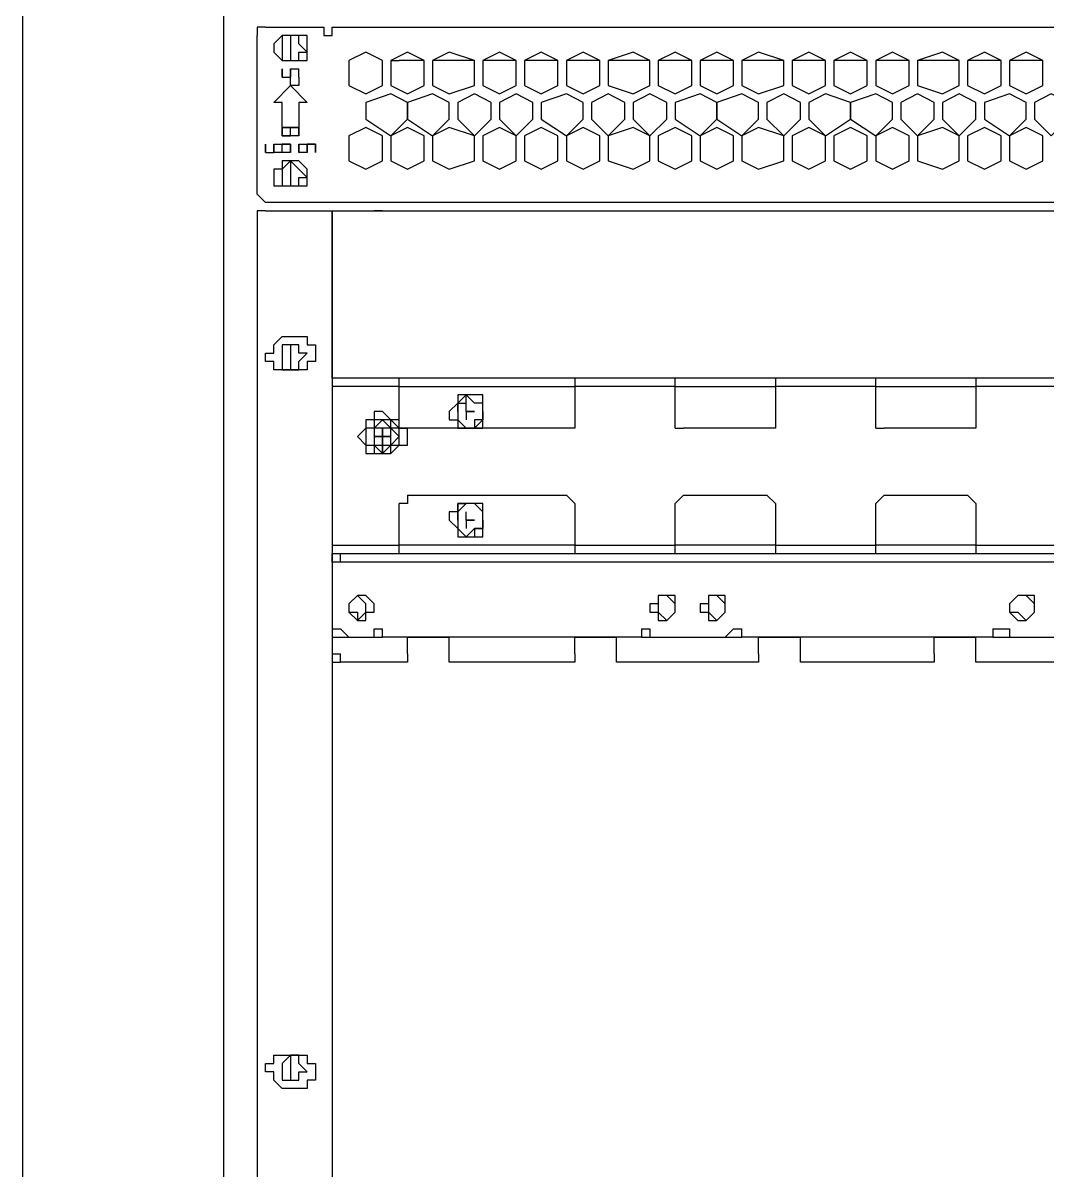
# Model space of a CAD drawing. Header units: millimetres. Extents: x 929 to 1725, y 58 to 532.
# Drawn here: x 1441.95 to 1456.29, y 122.17 to 138.23 of the extents above; entities that cross this region are included whole.
import ezdxf

# ---------------------------------------------------------------- set-up
doc = ezdxf.new("R2010")
doc.units = ezdxf.units.MM
doc.header["$MEASUREMENT"] = 0
doc.layers.add('TT-WIRE-EQPM', color=6, linetype='CONTINUOUS')

msp = doc.modelspace()

# ---------------------------------------------------------------- linework, layer by layer
at = {"layer": 'TT-WIRE-EQPM', "linetype": 'Continuous'}
for points in [[(1441.95205, 81.99353), (1441.95205, 192.01265)], [(1444.76104, 189.43773), (1444.76104, 84.56845)], [(1445.34625, 138.1735), (1445.22921, 138.1735), (1445.22921, 138.05646)], [(1445.34625, 138.1735), (1446.16554, 138.1735)], [(1446.16554, 138.1735), (1446.16554, 138.05646), (1446.28258, 138.05646)], [(1446.28258, 138.05646), (1446.28258, 138.1735)], [(1446.28258, 138.05646), (1446.28258, 138.1735)], [(1446.28258, 138.05646), (1446.28258, 138.1735)], [(1446.28258, 138.1735), (1471.32949, 138.1735)], [(1445.22921, 135.83267), (1445.22921, 138.05646)], [(1445.69738, 138.05646), (1445.58034, 138.05646), (1445.58034, 138.05646), (1445.46329, 137.93942), (1445.46329, 137.82238), (1445.46329, 137.82238), (1445.58034, 137.70534), (1445.58034, 137.70534), (1445.69738, 137.70534)], [(1445.93146, 137.82238), (1445.81442, 137.93942), (1445.81442, 137.93942), (1445.81442, 138.05646), (1445.58034, 138.05646), (1445.58034, 137.93942), (1445.58034, 137.93942), (1445.58034, 137.82238), (1445.58034, 137.82238), (1445.58034, 137.70534), (1445.81442, 137.70534), (1445.81442, 137.70534), (1445.81442, 137.82238), (1445.93146, 137.82238)], [(1445.69738, 138.05646), (1445.69738, 137.70534)], [(1445.81442, 138.05646), (1445.69738, 138.05646)], [(1445.81442, 137.70534), (1445.81442, 137.70534), (1445.93146, 137.70534), (1445.93146, 137.82238), (1445.93146, 137.93942), (1445.93146, 138.05646), (1445.81442, 138.05646), (1445.81442, 138.05646)], [(1445.69738, 137.70534), (1445.81442, 137.70534)], [(1446.98483, 137.70534), (1446.75075, 137.82238), (1446.51667, 137.70534), (1446.51667, 137.35421), (1446.75075, 137.23717), (1446.98483, 137.35421), (1446.98483, 137.70534)], [(1447.57004, 137.70534), (1447.33596, 137.82238), (1447.10188, 137.70534), (1447.10188, 137.35421), (1447.33596, 137.23717), (1447.57004, 137.35421), (1447.57004, 137.70534)], [(1447.10188, 137.70534), (1447.21892, 137.70534)], [(1447.57004, 137.70534), (1447.21892, 137.70534)], [(1448.27229, 137.70534), (1447.92117, 137.82238), (1447.68708, 137.70534), (1447.68708, 137.35421), (1447.92117, 137.23717), (1448.27229, 137.35421), (1448.27229, 137.70534)], [(1448.27229, 137.70534), (1447.68708, 137.70534)], [(1448.8575, 137.70534), (1448.62342, 137.82238), (1448.38933, 137.70534), (1448.38933, 137.35421), (1448.62342, 137.23717), (1448.8575, 137.35421), (1448.8575, 137.70534)], [(1448.8575, 137.70534), (1448.38933, 137.70534)], [(1449.44271, 137.70534), (1449.20863, 137.82238), (1448.97454, 137.70534), (1448.97454, 137.35421), (1449.20863, 137.23717), (1449.44271, 137.35421), (1449.44271, 137.70534)], [(1449.44271, 137.70534), (1448.97454, 137.70534)], [(1450.02792, 137.70534), (1449.79383, 137.82238), (1449.55975, 137.70534), (1449.55975, 137.35421), (1449.79383, 137.23717), (1450.02792, 137.35421), (1450.02792, 137.70534)], [(1450.02792, 137.70534), (1449.55975, 137.70534)], [(1450.73017, 137.70534), (1450.49608, 137.82238), (1450.14496, 137.70534), (1450.14496, 137.35421), (1450.49608, 137.23717), (1450.73017, 137.35421), (1450.73017, 137.70534)], [(1450.73017, 137.70534), (1450.14496, 137.70534)], [(1451.31537, 137.70534), (1451.08129, 137.82238), (1450.84721, 137.70534), (1450.84721, 137.35421), (1451.08129, 137.23717), (1451.31537, 137.35421), (1451.31537, 137.70534)], [(1451.31537, 137.70534), (1450.84721, 137.70534)], [(1451.90058, 137.70534), (1451.6665, 137.82238), (1451.43242, 137.70534), (1451.43242, 137.35421), (1451.6665, 137.23717), (1451.90058, 137.35421), (1451.90058, 137.70534)], [(1451.90058, 137.70534), (1451.43242, 137.70534)], [(1452.60283, 137.70534), (1452.25171, 137.82238), (1452.01762, 137.70534), (1452.01762, 137.35421), (1452.25171, 137.23717), (1452.60283, 137.35421), (1452.60283, 137.70534)], [(1452.60283, 137.70534), (1452.01762, 137.70534)], [(1453.18804, 137.70534), (1452.95396, 137.82238), (1452.71987, 137.70534), (1452.71987, 137.35421), (1452.95396, 137.23717), (1453.18804, 137.35421), (1453.18804, 137.70534)], [(1453.18804, 137.70534), (1452.71987, 137.70534)], [(1453.77325, 137.70534), (1453.53916, 137.82238), (1453.30508, 137.70534), (1453.30508, 137.35421), (1453.53916, 137.23717), (1453.77325, 137.35421), (1453.77325, 137.70534)], [(1453.77325, 137.70534), (1453.30508, 137.70534)], [(1454.35846, 137.70534), (1454.12437, 137.82238), (1453.89029, 137.70534), (1453.89029, 137.35421), (1454.12437, 137.23717), (1454.35846, 137.35421), (1454.35846, 137.70534)], [(1454.35846, 137.70534), (1453.89029, 137.70534)], [(1455.06071, 137.70534), (1454.82662, 137.82238), (1454.4755, 137.70534), (1454.4755, 137.35421), (1454.82662, 137.23717), (1455.06071, 137.35421), (1455.06071, 137.70534)], [(1455.06071, 137.70534), (1454.4755, 137.70534)], [(1455.64591, 137.70534), (1455.41183, 137.82238), (1455.17775, 137.70534), (1455.17775, 137.35421), (1455.41183, 137.23717), (1455.64591, 137.35421), (1455.64591, 137.70534)], [(1455.64591, 137.70534), (1455.17775, 137.70534)], [(1456.23112, 137.70534), (1455.99704, 137.82238), (1455.76296, 137.70534), (1455.76296, 137.35421), (1455.99704, 137.23717), (1456.23112, 137.35421), (1456.23112, 137.70534)], [(1456.23112, 137.70534), (1455.76296, 137.70534)], [(1445.58034, 137.47125), (1445.58034, 137.5883)], [(1445.58034, 137.5883), (1445.58034, 137.47125)], [(1445.69738, 137.47125), (1445.69738, 137.5883), (1445.69738, 137.5883), (1445.69738, 137.47125)], [(1445.69738, 137.5883), (1445.81442, 137.5883)], [(1445.69738, 137.35421), (1445.69738, 137.5883)], [(1445.81442, 137.47125), (1445.81442, 137.5883)], [(1445.46329, 137.12013), (1445.69738, 137.35421), (1445.93146, 137.12013), (1445.81442, 137.12013), (1445.81442, 136.769)], [(1445.58034, 137.47125), (1445.69738, 137.47125)], [(1445.58034, 137.47125), (1445.69738, 137.47125)], [(1445.81442, 137.47125), (1445.81442, 137.47125), (1445.81442, 137.47125), (1445.81442, 137.35421), (1445.69738, 137.35421)], [(1447.33596, 137.12013), (1447.10188, 137.23717), (1446.75075, 137.12013), (1446.75075, 136.88605), (1447.10188, 136.65196), (1447.33596, 136.88605), (1447.33596, 137.12013)], [(1447.92117, 137.12013), (1447.68708, 137.23717), (1447.33596, 137.12013), (1447.33596, 136.88605), (1447.68708, 136.65196), (1447.92117, 136.88605), (1447.92117, 137.12013)], [(1448.50638, 137.12013), (1448.27229, 137.23717), (1448.03821, 137.12013), (1448.03821, 136.88605), (1448.27229, 136.65196), (1448.50638, 136.88605), (1448.50638, 137.12013)], [(1449.09158, 137.12013), (1448.8575, 137.23717), (1448.62342, 137.12013), (1448.62342, 136.88605), (1448.8575, 136.65196), (1449.09158, 136.88605), (1449.09158, 137.12013)], [(1449.79383, 137.12013), (1449.55975, 137.23717), (1449.20863, 137.12013), (1449.20863, 136.88605), (1449.55975, 136.65196), (1449.79383, 136.88605), (1449.79383, 137.12013)], [(1450.37904, 137.12013), (1450.14496, 137.23717), (1449.91087, 137.12013), (1449.91087, 136.88605), (1450.14496, 136.65196), (1450.37904, 136.88605), (1450.37904, 137.12013)], [(1450.96425, 137.12013), (1450.73017, 137.23717), (1450.49608, 137.12013), (1450.49608, 136.88605), (1450.73017, 136.65196), (1450.96425, 136.88605), (1450.96425, 137.12013)], [(1451.6665, 137.12013), (1451.43242, 137.23717), (1451.08129, 137.12013), (1451.08129, 136.88605), (1451.43242, 136.65196), (1451.6665, 136.88605), (1451.6665, 137.12013)], [(1452.25171, 137.12013), (1452.01762, 137.23717), (1451.6665, 137.12013), (1451.6665, 136.88605), (1452.01762, 136.65196), (1452.25171, 136.88605), (1452.25171, 137.12013)], [(1452.83691, 137.12013), (1452.60283, 137.23717), (1452.36875, 137.12013), (1452.36875, 136.88605), (1452.60283, 136.65196), (1452.83691, 136.88605), (1452.83691, 137.12013)], [(1453.53916, 137.12013), (1453.18804, 137.23717), (1452.95396, 137.12013), (1452.95396, 136.88605), (1453.18804, 136.65196), (1453.53916, 136.88605), (1453.53916, 137.12013)], [(1454.12437, 137.12013), (1453.89029, 137.23717), (1453.53916, 137.12013), (1453.53916, 136.88605), (1453.89029, 136.65196), (1454.12437, 136.88605), (1454.12437, 137.12013)], [(1454.70958, 137.12013), (1454.4755, 137.23717), (1454.24141, 137.12013), (1454.24141, 136.88605), (1454.4755, 136.65196), (1454.70958, 136.88605), (1454.70958, 137.12013)], [(1455.29479, 137.12013), (1455.06071, 137.23717), (1454.82662, 137.12013), (1454.82662, 136.88605), (1455.06071, 136.65196), (1455.29479, 136.88605), (1455.29479, 137.12013)], [(1455.99704, 137.12013), (1455.76296, 137.23717), (1455.41183, 137.12013), (1455.41183, 136.88605), (1455.76296, 136.65196), (1455.99704, 136.88605), (1455.99704, 137.12013)], [(1456.58225, 137.12013), (1456.34816, 137.23717), (1456.11408, 137.12013), (1456.11408, 136.88605), (1456.34816, 136.65196), (1456.58225, 136.88605), (1456.58225, 137.12013)], [(1445.58034, 136.769), (1445.58034, 137.12013), (1445.46329, 137.12013)], [(1445.81442, 136.769), (1445.58034, 136.769)], [(1445.58034, 136.65196), (1445.58034, 136.769), (1445.58034, 136.65196), (1445.58034, 136.769), (1445.58034, 136.769), (1445.58034, 136.65196), (1445.58034, 136.65196)], [(1445.58034, 136.769), (1445.69738, 136.769), (1445.58034, 136.769), (1445.58034, 136.65196)], [(1445.58034, 136.65196), (1445.58034, 136.769)], [(1445.69738, 136.769), (1445.81442, 136.769), (1445.81442, 136.769), (1445.81442, 136.65196)], [(1445.69738, 136.65196), (1445.69738, 136.769)], [(1445.81442, 136.65196), (1445.81442, 136.769), (1445.81442, 136.769), (1445.81442, 136.65196)], [(1445.81442, 136.65196), (1445.81442, 136.769)], [(1445.81442, 136.65196), (1445.81442, 136.769)], [(1446.75075, 136.1838), (1446.98483, 136.30084), (1446.98483, 136.65196), (1446.75075, 136.769), (1446.51667, 136.65196), (1446.51667, 136.30084), (1446.75075, 136.1838)], [(1447.33596, 136.1838), (1447.57004, 136.30084), (1447.57004, 136.65196), (1447.33596, 136.769), (1447.10188, 136.65196), (1447.10188, 136.30084), (1447.33596, 136.1838)], [(1447.92117, 136.1838), (1448.27229, 136.30084), (1448.27229, 136.65196), (1447.92117, 136.769), (1447.68708, 136.65196), (1447.68708, 136.30084), (1447.92117, 136.1838)], [(1448.62342, 136.1838), (1448.8575, 136.30084), (1448.8575, 136.65196), (1448.62342, 136.769), (1448.38933, 136.65196), (1448.38933, 136.30084), (1448.62342, 136.1838)], [(1449.20863, 136.1838), (1449.44271, 136.30084), (1449.44271, 136.65196), (1449.20863, 136.769), (1448.97454, 136.65196), (1448.97454, 136.30084), (1449.20863, 136.1838)], [(1449.79383, 136.1838), (1450.02792, 136.30084), (1450.02792, 136.65196), (1449.79383, 136.769), (1449.55975, 136.65196), (1449.55975, 136.30084), (1449.79383, 136.1838)], [(1450.49608, 136.1838), (1450.73017, 136.30084), (1450.73017, 136.65196), (1450.49608, 136.769), (1450.14496, 136.65196), (1450.14496, 136.30084), (1450.49608, 136.1838)], [(1451.08129, 136.1838), (1451.31537, 136.30084), (1451.31537, 136.65196), (1451.08129, 136.769), (1450.84721, 136.65196), (1450.84721, 136.30084), (1451.08129, 136.1838)], [(1451.6665, 136.1838), (1451.90058, 136.30084), (1451.90058, 136.65196), (1451.6665, 136.769), (1451.43242, 136.65196), (1451.43242, 136.30084), (1451.6665, 136.1838)], [(1452.25171, 136.1838), (1452.60283, 136.30084), (1452.60283, 136.65196), (1452.25171, 136.769), (1452.01762, 136.65196), (1452.01762, 136.30084), (1452.25171, 136.1838)], [(1452.95396, 136.1838), (1453.18804, 136.30084), (1453.18804, 136.65196), (1452.95396, 136.769), (1452.71987, 136.65196), (1452.71987, 136.30084), (1452.95396, 136.1838)], [(1453.53916, 136.1838), (1453.77325, 136.30084), (1453.77325, 136.65196), (1453.53916, 136.769), (1453.30508, 136.65196), (1453.30508, 136.30084), (1453.53916, 136.1838)], [(1454.12437, 136.1838), (1454.35846, 136.30084), (1454.35846, 136.65196), (1454.12437, 136.769), (1453.89029, 136.65196), (1453.89029, 136.30084), (1454.12437, 136.1838)], [(1454.82662, 136.1838), (1455.06071, 136.30084), (1455.06071, 136.65196), (1454.82662, 136.769), (1454.4755, 136.65196), (1454.4755, 136.30084), (1454.82662, 136.1838)], [(1455.41183, 136.1838), (1455.64591, 136.30084), (1455.64591, 136.65196), (1455.41183, 136.769), (1455.17775, 136.65196), (1455.17775, 136.30084), (1455.41183, 136.1838)], [(1455.99704, 136.1838), (1456.23112, 136.30084), (1456.23112, 136.65196), (1455.99704, 136.769), (1455.76296, 136.65196), (1455.76296, 136.30084), (1455.99704, 136.1838)], [(1445.58034, 136.65196), (1445.69738, 136.65196), (1445.69738, 136.65196), (1445.58034, 136.65196), (1445.58034, 136.65196), (1445.69738, 136.65196), (1445.69738, 136.65196), (1445.58034, 136.65196)], [(1445.81442, 136.65196), (1445.81442, 136.65196), (1445.81442, 136.65196), (1445.81442, 136.65196), (1445.81442, 136.65196), (1445.81442, 136.65196), (1445.81442, 136.65196), (1445.69738, 136.65196)], [(1445.34625, 136.41788), (1445.34625, 136.53492), (1445.34625, 136.41788)], [(1445.34625, 136.41788), (1445.46329, 136.41788)], [(1445.34625, 136.41788), (1445.46329, 136.41788)], [(1445.46329, 136.41788), (1445.46329, 136.53492), (1445.46329, 136.41788)], [(1445.46329, 136.41788), (1445.46329, 136.53492), (1445.58034, 136.53492)], [(1445.58034, 136.41788), (1445.58034, 136.41788), (1445.58034, 136.41788), (1445.46329, 136.41788)], [(1445.58034, 136.41788), (1445.58034, 136.53492), (1445.69738, 136.53492)], [(1445.69738, 136.53492), (1445.58034, 136.53492), (1445.58034, 136.53492), (1445.69738, 136.53492)], [(1445.58034, 136.41788), (1445.58034, 136.53492)], [(1445.69738, 136.41788), (1445.58034, 136.41788)], [(1445.69738, 136.41788), (1445.69738, 136.53492), (1445.69738, 136.41788)], [(1445.69738, 136.41788), (1445.69738, 136.53492)], [(1445.81442, 136.41788), (1445.81442, 136.53492), (1445.81442, 136.53492)], [(1445.93146, 136.41788), (1445.93146, 136.53492), (1445.93146, 136.53492), (1445.93146, 136.41788), (1445.81442, 136.41788), (1445.81442, 136.53492)], [(1445.81442, 136.53492), (1445.93146, 136.53492)], [(1445.81442, 136.41788), (1445.81442, 136.53492)], [(1445.81442, 136.53492), (1445.81442, 136.41788)], [(1445.81442, 136.53492), (1445.81442, 136.53492), (1445.81442, 136.53492), (1445.81442, 136.41788), (1445.81442, 136.41788), (1445.81442, 136.41788), (1445.81442, 136.41788)], [(1446.0485, 136.53492), (1445.93146, 136.53492), (1445.93146, 136.53492), (1446.0485, 136.53492)], [(1445.93146, 136.53492), (1445.93146, 136.41788)], [(1446.0485, 136.53492), (1446.0485, 136.41788)], [(1446.0485, 136.41788), (1446.0485, 136.53492)], [(1445.69738, 136.30084), (1445.58034, 136.30084), (1445.58034, 136.1838), (1445.46329, 136.1838), (1445.46329, 136.06675), (1445.46329, 135.94971), (1445.58034, 135.94971), (1445.58034, 135.94971), (1445.69738, 135.94971)], [(1445.93146, 136.06675), (1445.81442, 136.1838), (1445.81442, 136.1838), (1445.81442, 136.1838), (1445.69738, 136.30084), (1445.58034, 136.1838), (1445.58034, 136.1838), (1445.58034, 136.1838), (1445.58034, 136.06675), (1445.58034, 135.94971), (1445.58034, 135.94971), (1445.81442, 135.94971), (1445.81442, 135.94971), (1445.81442, 136.06675), (1445.93146, 136.06675)], [(1445.69738, 136.30084), (1445.69738, 135.94971)], [(1445.81442, 136.30084), (1445.69738, 136.30084)], [(1445.81442, 135.94971), (1445.81442, 135.94971), (1445.93146, 135.94971), (1445.93146, 135.94971), (1445.93146, 136.1838), (1445.93146, 136.1838), (1445.81442, 136.30084), (1445.81442, 136.30084)], [(1445.69738, 135.94971), (1445.81442, 135.94971)], [(1445.22921, 135.83267), (1445.22921, 135.83267), (1445.34625, 135.71563)], [(1445.34625, 135.59859), (1445.34625, 135.59859), (1445.22921, 135.59859), (1445.22921, 135.48155)], [(1472.26582, 135.71563), (1445.34625, 135.71563)], [(1445.34625, 135.59859), (1446.28258, 135.59859), (1446.28258, 95.6874)], [(1446.28258, 133.25776), (1446.28258, 135.59859)], [(1446.28258, 135.59859), (1446.86779, 135.59859)], [(1446.86779, 135.59859), (1446.98483, 135.59859)], [(1446.86779, 135.59859), (1446.98483, 135.59859)], [(1446.98483, 135.59859), (1446.86779, 135.59859)], [(1446.98483, 135.59859), (1470.62724, 135.59859)], [(1445.22921, 135.48155), (1445.22921, 95.92148)], [(1445.58034, 133.3748), (1445.58034, 133.3748), (1445.58034, 133.3748), (1445.46329, 133.3748), (1445.46329, 133.3748), (1445.46329, 133.3748), (1445.46329, 133.49184), (1445.46329, 133.49184), (1445.46329, 133.49184), (1445.34625, 133.49184), (1445.34625, 133.60888), (1445.34625, 133.60888), (1445.34625, 133.60888), (1445.46329, 133.60888), (1445.46329, 133.72592), (1445.46329, 133.72592), (1445.46329, 133.72592), (1445.58034, 133.84296), (1445.58034, 133.84296), (1445.81442, 133.84296), (1445.93146, 133.84296), (1445.93146, 133.72592), (1445.93146, 133.72592), (1446.0485, 133.72592), (1446.0485, 133.60888), (1446.0485, 133.60888), (1446.0485, 133.60888), (1446.0485, 133.60888), (1446.0485, 133.49184), (1446.0485, 133.49184), (1446.0485, 133.49184), (1445.93146, 133.49184), (1445.93146, 133.3748), (1445.93146, 133.3748), (1445.93146, 133.3748), (1445.93146, 133.3748), (1445.81442, 133.3748), (1445.81442, 133.3748), (1445.58034, 133.3748)], [(1445.93146, 133.60888), (1445.81442, 133.60888), (1445.81442, 133.72592), (1445.81442, 133.72592), (1445.69738, 133.72592), (1445.58034, 133.72592), (1445.58034, 133.72592), (1445.58034, 133.60888), (1445.58034, 133.60888), (1445.58034, 133.49184), (1445.58034, 133.3748), (1445.81442, 133.3748), (1445.81442, 133.49184), (1445.81442, 133.49184), (1445.93146, 133.60888)], [(1445.69738, 133.72592), (1445.69738, 133.3748)], [(1447.21892, 133.25776), (1446.28258, 133.25776)], [(1446.28258, 133.25776), (1446.28258, 133.14071)], [(1447.21892, 133.14071), (1447.21892, 133.25776)], [(1447.92117, 133.25776), (1447.21892, 133.25776)], [(1448.97454, 133.25776), (1447.92117, 133.25776)], [(1449.67679, 133.25776), (1448.97454, 133.25776)], [(1449.67679, 133.25776), (1449.67679, 133.14071)], [(1451.08129, 133.25776), (1449.67679, 133.25776)], [(1451.08129, 133.14071), (1451.08129, 133.25776)], [(1452.48579, 133.25776), (1451.08129, 133.25776)], [(1452.48579, 133.25776), (1452.48579, 133.14071)], [(1453.89029, 133.25776), (1452.48579, 133.25776)], [(1453.89029, 133.14071), (1453.89029, 133.25776)], [(1455.29479, 133.25776), (1453.89029, 133.25776)], [(1455.29479, 133.25776), (1455.29479, 133.14071)], [(1456.69929, 133.25776), (1455.29479, 133.25776)], [(1446.28258, 133.14071), (1446.28258, 131.03397)], [(1446.39963, 133.14071), (1446.28258, 133.14071), (1446.28258, 133.14071)], [(1447.10188, 133.14071), (1446.39963, 133.14071)], [(1447.21892, 133.14071), (1447.21892, 133.14071), (1447.10188, 133.14071)], [(1447.21892, 133.14071), (1447.92117, 133.14071)], [(1447.21892, 132.55551), (1447.21892, 133.14071)], [(1449.67679, 133.14071), (1449.67679, 132.55551), (1449.67679, 132.55551), (1449.67679, 132.55551), (1449.55975, 132.55551), (1449.55975, 132.55551), (1447.33596, 132.55551)], [(1447.92117, 133.14071), (1448.97454, 133.14071)], [(1448.38933, 132.78959), (1448.38933, 132.78959), (1448.38933, 132.90663), (1448.38933, 133.02367), (1448.27229, 133.02367), (1448.15525, 133.02367), (1448.03821, 133.02367), (1448.03821, 132.90663), (1447.92117, 132.78959), (1447.92117, 132.67255), (1448.03821, 132.67255), (1448.03821, 132.55551), (1448.15525, 132.55551), (1448.27229, 132.55551), (1448.38933, 132.55551), (1448.38933, 132.67255), (1448.38933, 132.67255), (1448.38933, 132.78959), (1448.38933, 132.78959), (1448.38933, 132.90663), (1448.27229, 132.90663), (1448.15525, 133.02367), (1448.15525, 133.02367), (1448.03821, 132.90663), (1448.03821, 132.90663), (1448.03821, 132.78959), (1448.03821, 132.78959), (1448.03821, 132.67255), (1448.03821, 132.67255), (1448.15525, 132.55551), (1448.15525, 132.55551), (1448.27229, 132.55551), (1448.38933, 132.67255), (1448.38933, 132.67255), (1448.38933, 132.78959)], [(1448.03821, 132.78959), (1448.03821, 132.78959), (1448.03821, 132.78959), (1448.03821, 132.90663), (1448.03821, 132.90663), (1448.03821, 132.90663), (1448.03821, 132.90663), (1448.03821, 132.90663), (1448.15525, 132.90663), (1448.15525, 133.02367)], [(1448.97454, 133.14071), (1449.67679, 133.14071)], [(1449.79383, 133.14071), (1449.67679, 133.14071), (1449.67679, 133.14071)], [(1450.96425, 133.14071), (1449.79383, 133.14071)], [(1451.08129, 133.14071), (1451.08129, 133.14071), (1450.96425, 133.14071)], [(1451.08129, 133.14071), (1452.48579, 133.14071)], [(1451.08129, 132.55551), (1451.08129, 133.14071)], [(1452.48579, 133.14071), (1452.48579, 132.55551), (1452.48579, 132.55551), (1452.48579, 132.55551), (1452.36875, 132.55551), (1452.36875, 132.55551), (1451.19833, 132.55551)], [(1452.60283, 133.14071), (1452.48579, 133.14071), (1452.48579, 133.14071)], [(1453.77325, 133.14071), (1452.60283, 133.14071)], [(1453.89029, 133.14071), (1453.89029, 133.14071), (1453.77325, 133.14071)], [(1453.89029, 133.14071), (1455.29479, 133.14071)], [(1453.89029, 132.55551), (1453.89029, 133.14071)], [(1455.29479, 133.14071), (1455.29479, 132.55551), (1455.29479, 132.55551), (1455.29479, 132.55551), (1455.29479, 132.55551), (1455.17775, 132.55551), (1455.17775, 132.55551), (1454.00733, 132.55551)], [(1455.41183, 133.14071), (1455.29479, 133.14071), (1455.29479, 133.14071)], [(1456.58225, 133.14071), (1455.41183, 133.14071)], [(1448.15525, 132.78959), (1448.15525, 132.90663)], [(1448.15525, 132.78959), (1448.15525, 132.90663)], [(1447.33596, 132.43846), (1447.33596, 132.55551), (1447.21892, 132.55551), (1447.21892, 132.67255), (1447.10188, 132.67255), (1447.10188, 132.67255), (1446.98483, 132.78959), (1446.86779, 132.78959), (1446.86779, 132.67255), (1446.75075, 132.67255), (1446.75075, 132.55551), (1446.75075, 132.55551), (1446.63371, 132.43846), (1446.63371, 132.43846), (1446.75075, 132.32142), (1446.75075, 132.32142), (1446.75075, 132.20438), (1446.86779, 132.20438), (1446.86779, 132.20438), (1447.10188, 132.20438), (1447.10188, 132.20438), (1447.21892, 132.32142), (1447.21892, 132.32142), (1447.33596, 132.32142), (1447.33596, 132.43846)], [(1448.15525, 132.78959), (1448.15525, 132.67255)], [(1448.15525, 132.78959), (1448.15525, 132.67255)], [(1448.15525, 132.78959), (1448.27229, 132.78959)], [(1448.27229, 132.78959), (1448.15525, 132.78959)], [(1448.38933, 132.78959), (1448.38933, 132.78959), (1448.38933, 132.78959), (1448.38933, 132.67255), (1448.38933, 132.67255), (1448.38933, 132.67255), (1448.38933, 132.67255), (1448.27229, 132.67255), (1448.27229, 132.55551), (1448.27229, 132.55551)], [(1447.21892, 132.43846), (1447.21892, 132.55551), (1447.21892, 132.55551), (1447.10188, 132.67255), (1447.10188, 132.67255), (1446.86779, 132.67255), (1446.86779, 132.67255), (1446.86779, 132.55551), (1446.75075, 132.55551), (1446.75075, 132.43846), (1446.75075, 132.43846), (1446.75075, 132.32142), (1446.86779, 132.32142), (1446.86779, 132.20438), (1446.86779, 132.20438), (1446.98483, 132.20438), (1447.10188, 132.20438), (1447.10188, 132.32142), (1447.21892, 132.32142), (1447.21892, 132.32142), (1447.21892, 132.43846)], [(1446.86779, 132.55551), (1446.75075, 132.55551)], [(1446.75075, 132.55551), (1446.75075, 132.43846), (1446.75075, 132.32142)], [(1446.75075, 132.55551), (1446.75075, 132.32142)], [(1447.10188, 132.43846), (1447.10188, 132.55551), (1447.10188, 132.55551), (1446.98483, 132.55551), (1446.98483, 132.55551), (1446.86779, 132.55551), (1446.86779, 132.55551), (1446.86779, 132.43846), (1446.86779, 132.32142), (1446.86779, 132.32142), (1446.98483, 132.32142), (1446.98483, 132.32142), (1447.10188, 132.32142), (1447.10188, 132.32142), (1447.10188, 132.43846), (1447.10188, 132.55551), (1447.10188, 132.55551), (1447.10188, 132.55551), (1446.98483, 132.67255), (1446.86779, 132.55551), (1446.86779, 132.55551), (1446.86779, 132.55551), (1446.86779, 132.32142), (1446.86779, 132.32142), (1446.86779, 132.32142), (1447.10188, 132.32142), (1447.10188, 132.32142), (1447.10188, 132.32142), (1447.10188, 132.43846)], [(1446.98483, 132.67255), (1446.86779, 132.67255), (1446.86779, 132.55551)], [(1446.98483, 132.67255), (1446.86779, 132.67255), (1446.86779, 132.55551)], [(1446.98483, 132.67255), (1446.86779, 132.55551)], [(1446.86779, 132.55551), (1446.86779, 132.32142)], [(1447.10188, 132.55551), (1447.10188, 132.67255), (1446.98483, 132.67255)], [(1447.10188, 132.55551), (1447.10188, 132.67255), (1446.98483, 132.67255)], [(1447.10188, 132.55551), (1446.98483, 132.67255)], [(1446.98483, 132.55551), (1446.98483, 132.43846)], [(1446.98483, 132.43846), (1446.98483, 132.55551)], [(1446.98483, 132.43846), (1446.98483, 132.55551)], [(1446.98483, 132.55551), (1446.98483, 132.43846)], [(1447.21892, 132.55551), (1447.10188, 132.55551)], [(1447.10188, 132.32142), (1447.21892, 132.43846), (1447.10188, 132.55551)], [(1447.10188, 132.32142), (1447.10188, 132.55551)], [(1447.21892, 132.55551), (1447.33596, 132.55551), (1447.33596, 132.55551)], [(1447.21892, 132.32142), (1447.21892, 132.43846), (1447.21892, 132.55551)], [(1451.08129, 132.55551), (1451.08129, 132.55551), (1451.19833, 132.55551)], [(1453.89029, 132.55551), (1453.89029, 132.55551), (1454.00733, 132.55551)], [(1446.98483, 132.43846), (1446.86779, 132.43846)], [(1446.86779, 132.43846), (1446.98483, 132.43846)], [(1446.86779, 132.43846), (1446.86779, 132.43846), (1446.98483, 132.43846)], [(1446.98483, 132.43846), (1446.86779, 132.43846)], [(1446.98483, 132.43846), (1446.98483, 132.32142), (1446.98483, 132.43846)], [(1446.98483, 132.43846), (1447.10188, 132.43846)], [(1447.10188, 132.43846), (1446.98483, 132.43846)], [(1447.10188, 132.43846), (1446.98483, 132.43846)], [(1446.98483, 132.43846), (1447.10188, 132.43846)], [(1446.98483, 132.32142), (1446.98483, 132.32142), (1446.98483, 132.43846)], [(1446.98483, 132.43846), (1446.98483, 132.32142)], [(1446.75075, 132.32142), (1446.86779, 132.32142)], [(1446.86779, 132.32142), (1446.86779, 132.32142), (1446.98483, 132.20438)], [(1446.86779, 132.32142), (1446.86779, 132.32142), (1446.98483, 132.20438)], [(1446.86779, 132.32142), (1446.98483, 132.32142)], [(1446.98483, 132.32142), (1446.98483, 132.20438)], [(1446.98483, 132.20438), (1446.98483, 132.32142)], [(1446.98483, 132.20438), (1447.10188, 132.32142), (1447.10188, 132.32142)], [(1446.98483, 132.20438), (1447.10188, 132.32142), (1447.10188, 132.32142)], [(1446.98483, 132.32142), (1447.10188, 132.32142)], [(1447.10188, 132.32142), (1447.21892, 132.32142)], [(1447.33596, 131.61917), (1447.33596, 131.50213), (1447.21892, 131.50213)], [(1447.33596, 131.61917), (1449.55975, 131.61917), (1449.55975, 131.61917), (1449.67679, 131.50213), (1449.67679, 131.50213), (1449.67679, 131.50213), (1449.67679, 131.03397)], [(1451.19833, 131.61917), (1451.08129, 131.50213), (1451.08129, 131.50213)], [(1451.19833, 131.61917), (1452.36875, 131.61917), (1452.48579, 131.50213), (1452.48579, 131.50213), (1452.48579, 131.50213), (1452.48579, 131.03397)], [(1454.00733, 131.61917), (1453.89029, 131.50213), (1453.89029, 131.50213)], [(1454.00733, 131.61917), (1455.17775, 131.61917), (1455.17775, 131.61917), (1455.29479, 131.50213), (1455.29479, 131.50213), (1455.29479, 131.50213), (1455.29479, 131.50213), (1455.29479, 131.03397)], [(1447.21892, 131.03397), (1447.21892, 131.50213)], [(1448.38933, 131.26805), (1448.38933, 131.38509), (1448.38933, 131.38509), (1448.38933, 131.50213), (1448.27229, 131.50213), (1448.15525, 131.50213), (1448.03821, 131.50213), (1448.03821, 131.38509), (1447.92117, 131.38509), (1447.92117, 131.26805), (1448.03821, 131.15101), (1448.03821, 131.03397), (1448.15525, 131.03397), (1448.27229, 131.03397), (1448.38933, 131.03397), (1448.38933, 131.15101), (1448.38933, 131.26805), (1448.38933, 131.26805), (1448.38933, 131.38509), (1448.38933, 131.38509), (1448.27229, 131.50213), (1448.15525, 131.50213), (1448.15525, 131.50213), (1448.03821, 131.38509), (1448.03821, 131.38509), (1448.03821, 131.26805), (1448.03821, 131.26805), (1448.03821, 131.15101), (1448.03821, 131.15101), (1448.15525, 131.03397), (1448.15525, 131.03397), (1448.27229, 131.15101), (1448.38933, 131.15101), (1448.38933, 131.26805), (1448.38933, 131.26805)], [(1448.03821, 131.26805), (1448.03821, 131.26805), (1448.03821, 131.38509), (1448.03821, 131.38509), (1448.03821, 131.38509), (1448.03821, 131.38509), (1448.03821, 131.50213), (1448.15525, 131.50213)], [(1451.08129, 131.03397), (1451.08129, 131.50213)], [(1453.89029, 131.03397), (1453.89029, 131.50213)], [(1448.15525, 131.26805), (1448.15525, 131.38509)], [(1448.15525, 131.26805), (1448.15525, 131.38509)], [(1448.15525, 131.26805), (1448.15525, 131.15101)], [(1448.15525, 131.26805), (1448.15525, 131.15101)], [(1448.15525, 131.26805), (1448.27229, 131.26805)], [(1448.27229, 131.26805), (1448.15525, 131.26805)], [(1448.38933, 131.26805), (1448.38933, 131.26805), (1448.38933, 131.26805), (1448.38933, 131.26805), (1448.38933, 131.15101), (1448.38933, 131.15101), (1448.38933, 131.15101), (1448.27229, 131.15101), (1448.27229, 131.03397)], [(1446.28258, 131.03397), (1446.28258, 130.91692)], [(1446.28258, 131.03397), (1446.28258, 130.91692), (1446.39963, 130.91692)], [(1447.10188, 130.91692), (1447.21892, 130.91692), (1447.21892, 131.03397)], [(1447.21892, 130.79988), (1447.21892, 131.03397)], [(1449.67679, 131.03397), (1449.67679, 130.91692)], [(1449.67679, 131.03397), (1449.67679, 130.91692), (1449.79383, 130.91692)], [(1450.96425, 130.91692), (1451.08129, 130.91692), (1451.08129, 131.03397)], [(1451.08129, 130.79988), (1451.08129, 131.03397)], [(1452.48579, 131.03397), (1452.48579, 130.91692)], [(1452.48579, 131.03397), (1452.48579, 130.91692), (1452.60283, 130.91692)], [(1453.77325, 130.91692), (1453.89029, 130.91692), (1453.89029, 131.03397)], [(1453.89029, 130.79988), (1453.89029, 131.03397)], [(1455.29479, 131.03397), (1455.29479, 130.91692)], [(1455.29479, 131.03397), (1455.29479, 130.91692), (1455.41183, 130.91692)], [(1446.28258, 130.91692), (1446.28258, 130.79988)], [(1446.28258, 130.68284), (1446.28258, 130.79988), (1446.28258, 130.79988)], [(1471.32949, 130.79988), (1471.32949, 130.68284), (1446.28258, 130.68284)], [(1446.28258, 130.79988), (1446.39963, 130.79988)], [(1446.28258, 130.79988), (1446.39963, 130.79988)], [(1446.28258, 130.79988), (1447.21892, 130.79988)], [(1446.39963, 130.91692), (1447.10188, 130.91692)], [(1446.39963, 130.68284), (1446.39963, 130.79988)], [(1447.92117, 130.91692), (1447.21892, 130.91692)], [(1447.21892, 130.79988), (1447.92117, 130.79988)], [(1448.97454, 130.91692), (1447.92117, 130.91692)], [(1447.92117, 130.79988), (1448.97454, 130.79988)], [(1449.67679, 130.91692), (1448.97454, 130.91692)], [(1448.97454, 130.79988), (1449.67679, 130.79988)], [(1449.67679, 130.91692), (1449.67679, 130.79988)], [(1449.67679, 130.79988), (1451.08129, 130.79988)], [(1449.79383, 130.91692), (1450.96425, 130.91692)], [(1452.48579, 130.91692), (1451.08129, 130.91692)], [(1451.08129, 130.79988), (1452.48579, 130.79988)], [(1452.48579, 130.91692), (1452.48579, 130.79988)], [(1452.48579, 130.79988), (1453.89029, 130.79988)], [(1452.60283, 130.91692), (1453.77325, 130.91692)], [(1455.29479, 130.91692), (1453.89029, 130.91692)], [(1453.89029, 130.79988), (1455.29479, 130.79988)], [(1455.29479, 130.91692), (1455.29479, 130.79988)], [(1455.29479, 130.79988), (1456.69929, 130.79988)], [(1455.41183, 130.91692), (1456.58225, 130.91692)], [(1471.21245, 129.74651), (1471.21245, 129.74651), (1471.32949, 129.74651), (1471.32949, 130.68284), (1446.28258, 130.68284), (1446.28258, 129.74651), (1446.39963, 129.74651), (1446.39963, 129.74651)], [(1446.63371, 129.86355), (1446.75075, 129.98059), (1446.75075, 129.98059), (1446.75075, 130.09763), (1446.63371, 130.21467), (1446.63371, 130.21467), (1446.51667, 130.09763), (1446.51667, 129.98059), (1446.51667, 129.98059), (1446.63371, 129.98059), (1446.63371, 129.86355)], [(1446.86779, 129.98059), (1446.86779, 130.09763), (1446.75075, 130.21467), (1446.75075, 130.21467), (1446.63371, 130.21467), (1446.51667, 130.09763), (1446.51667, 130.09763), (1446.51667, 129.98059), (1446.51667, 129.98059), (1446.63371, 129.86355), (1446.63371, 129.86355), (1446.75075, 129.86355), (1446.75075, 129.98059), (1446.86779, 129.98059), (1446.86779, 129.98059)], [(1451.08129, 129.98059), (1451.08129, 130.09763), (1451.08129, 130.21467), (1450.96425, 130.21467), (1450.84721, 130.21467), (1450.84721, 130.09763), (1450.73017, 130.09763), (1450.73017, 129.98059), (1450.84721, 129.98059), (1450.84721, 129.86355), (1450.96425, 129.86355), (1450.96425, 129.86355), (1451.08129, 129.98059), (1451.08129, 129.98059), (1451.08129, 129.98059)], [(1450.96425, 129.86355), (1451.08129, 129.98059), (1451.08129, 129.98059), (1451.08129, 130.09763), (1450.96425, 130.21467), (1450.84721, 130.21467), (1450.84721, 130.09763), (1450.84721, 129.98059), (1450.84721, 129.98059), (1450.96425, 129.86355)], [(1451.78354, 129.98059), (1451.78354, 130.09763), (1451.78354, 130.21467), (1451.6665, 130.21467), (1451.54946, 130.21467), (1451.54946, 130.09763), (1451.43242, 130.09763), (1451.43242, 129.98059), (1451.54946, 129.98059), (1451.54946, 129.86355), (1451.6665, 129.86355), (1451.6665, 129.86355), (1451.78354, 129.98059), (1451.78354, 129.98059), (1451.78354, 129.98059)], [(1451.6665, 129.86355), (1451.78354, 129.98059), (1451.78354, 129.98059), (1451.78354, 130.09763), (1451.6665, 130.21467), (1451.54946, 130.21467), (1451.54946, 130.09763), (1451.54946, 129.98059), (1451.54946, 129.98059), (1451.6665, 129.86355)], [(1455.99704, 129.86355), (1456.11408, 129.98059), (1456.11408, 129.98059), (1456.11408, 130.09763), (1455.99704, 130.21467), (1455.88, 130.21467), (1455.76296, 130.09763), (1455.76296, 129.98059), (1455.76296, 129.98059), (1455.88, 129.98059), (1455.99704, 129.86355)], [(1456.11408, 129.98059), (1456.11408, 130.09763), (1456.11408, 130.21467), (1455.99704, 130.21467), (1455.88, 130.21467), (1455.76296, 130.09763), (1455.76296, 130.09763), (1455.76296, 129.98059), (1455.76296, 129.98059), (1455.88, 129.86355), (1455.88, 129.86355), (1455.99704, 129.86355), (1456.11408, 129.98059), (1456.11408, 129.98059), (1456.11408, 129.98059)], [(1446.28258, 129.74651), (1446.28258, 129.39538), (1446.39963, 129.39538)], [(1446.28258, 129.74651), (1446.28258, 129.62947), (1446.39963, 129.62947)], [(1446.39963, 129.74651), (1446.51667, 129.62947), (1446.51667, 129.62947)], [(1446.75075, 129.62947), (1446.86779, 129.62947), (1446.86779, 129.74651)], [(1446.86779, 129.74651), (1446.98483, 129.74651)], [(1446.86779, 129.74651), (1446.86779, 129.74651), (1446.98483, 129.74651)], [(1446.98483, 129.62947), (1446.98483, 129.74651)], [(1450.61312, 129.74651), (1450.73017, 129.74651)], [(1450.61312, 129.74651), (1450.61312, 129.62947)], [(1450.61312, 129.74651), (1450.73017, 129.74651), (1450.73017, 129.74651)], [(1450.73017, 129.74651), (1450.73017, 129.62947), (1450.84721, 129.62947)], [(1451.6665, 129.62947), (1451.78354, 129.62947), (1451.90058, 129.74651)], [(1451.90058, 129.74651), (1452.01762, 129.74651)], [(1451.90058, 129.74651), (1451.90058, 129.74651), (1452.01762, 129.74651)], [(1452.01762, 129.62947), (1452.01762, 129.74651)], [(1455.52887, 129.74651), (1455.76296, 129.74651)], [(1455.52887, 129.74651), (1455.52887, 129.62947)], [(1455.52887, 129.74651), (1455.76296, 129.74651), (1455.76296, 129.74651)], [(1455.76296, 129.74651), (1455.76296, 129.62947), (1455.88, 129.62947)], [(1446.39963, 129.62947), (1446.51667, 129.62947)], [(1446.51667, 129.62947), (1446.75075, 129.62947)], [(1446.75075, 129.62947), (1446.98483, 129.62947)], [(1450.61312, 129.62947), (1446.98483, 129.62947)], [(1447.33596, 129.62947), (1447.92117, 129.62947)], [(1447.33596, 129.39538), (1447.33596, 129.62947)], [(1447.92117, 129.27834), (1447.92117, 129.62947)], [(1449.67679, 129.62947), (1450.262, 129.62947)], [(1449.67679, 129.39538), (1449.67679, 129.62947)], [(1450.262, 129.27834), (1450.262, 129.62947)], [(1450.61312, 129.62947), (1450.84721, 129.62947)], [(1450.84721, 129.62947), (1451.6665, 129.62947)], [(1451.6665, 129.62947), (1452.01762, 129.62947)], [(1455.52887, 129.62947), (1452.01762, 129.62947)], [(1452.25171, 129.39538), (1452.25171, 129.62947)], [(1452.25171, 129.62947), (1452.83691, 129.62947)], [(1452.83691, 129.27834), (1452.83691, 129.62947)], [(1454.70958, 129.62947), (1455.29479, 129.62947)], [(1454.70958, 129.39538), (1454.70958, 129.62947)], [(1455.29479, 129.27834), (1455.29479, 129.62947)], [(1455.52887, 129.62947), (1455.88, 129.62947)], [(1455.88, 129.62947), (1456.69929, 129.62947)], [(1446.28258, 129.39538), (1446.28258, 129.27834), (1446.39963, 129.27834)], [(1446.39963, 129.27834), (1446.39963, 129.39538)], [(1447.33596, 129.39538), (1447.33596, 129.27834)], [(1449.67679, 129.39538), (1449.67679, 129.27834)], [(1452.25171, 129.39538), (1452.25171, 129.27834)], [(1454.70958, 129.39538), (1454.70958, 129.27834)], [(1447.33596, 129.27834), (1446.39963, 129.27834)], [(1449.67679, 129.27834), (1447.92117, 129.27834)], [(1452.25171, 129.27834), (1450.262, 129.27834)], [(1454.70958, 129.27834), (1452.83691, 129.27834)], [(1457.2845, 129.27834), (1455.29479, 129.27834)], [(1445.58034, 123.30922), (1445.58034, 123.30922), (1445.46329, 123.42626), (1445.46329, 123.42626), (1445.46329, 123.42626), (1445.46329, 123.42626), (1445.46329, 123.5433), (1445.34625, 123.5433), (1445.34625, 123.5433), (1445.34625, 123.66034), (1445.34625, 123.66034), (1445.46329, 123.66034), (1445.46329, 123.66034), (1445.46329, 123.66034), (1445.46329, 123.77739), (1445.46329, 123.77739), (1445.46329, 123.77739), (1445.58034, 123.77739), (1445.58034, 123.77739), (1445.58034, 123.77739)], [(1445.58034, 123.77739), (1445.81442, 123.77739)], [(1445.93146, 123.5433), (1445.81442, 123.66034), (1445.81442, 123.66034), (1445.81442, 123.77739), (1445.69738, 123.77739), (1445.58034, 123.66034), (1445.58034, 123.66034), (1445.58034, 123.66034), (1445.58034, 123.5433), (1445.58034, 123.42626), (1445.58034, 123.42626), (1445.69738, 123.42626), (1445.81442, 123.42626), (1445.81442, 123.42626), (1445.81442, 123.5433), (1445.93146, 123.5433)], [(1445.69738, 123.77739), (1445.69738, 123.42626)], [(1445.81442, 123.77739), (1445.81442, 123.77739), (1445.93146, 123.77739), (1445.93146, 123.77739), (1445.93146, 123.77739), (1445.93146, 123.77739), (1445.93146, 123.66034), (1446.0485, 123.66034), (1446.0485, 123.66034), (1446.0485, 123.66034), (1446.0485, 123.66034), (1446.0485, 123.5433), (1446.0485, 123.5433), (1446.0485, 123.5433), (1446.0485, 123.42626), (1445.93146, 123.42626), (1445.93146, 123.42626), (1445.93146, 123.42626), (1445.93146, 123.30922), (1445.81442, 123.30922)], [(1445.81442, 123.30922), (1445.58034, 123.30922)]]:
    msp.add_lwpolyline(points, dxfattribs=at)

doc.saveas('drawing.dxf')
